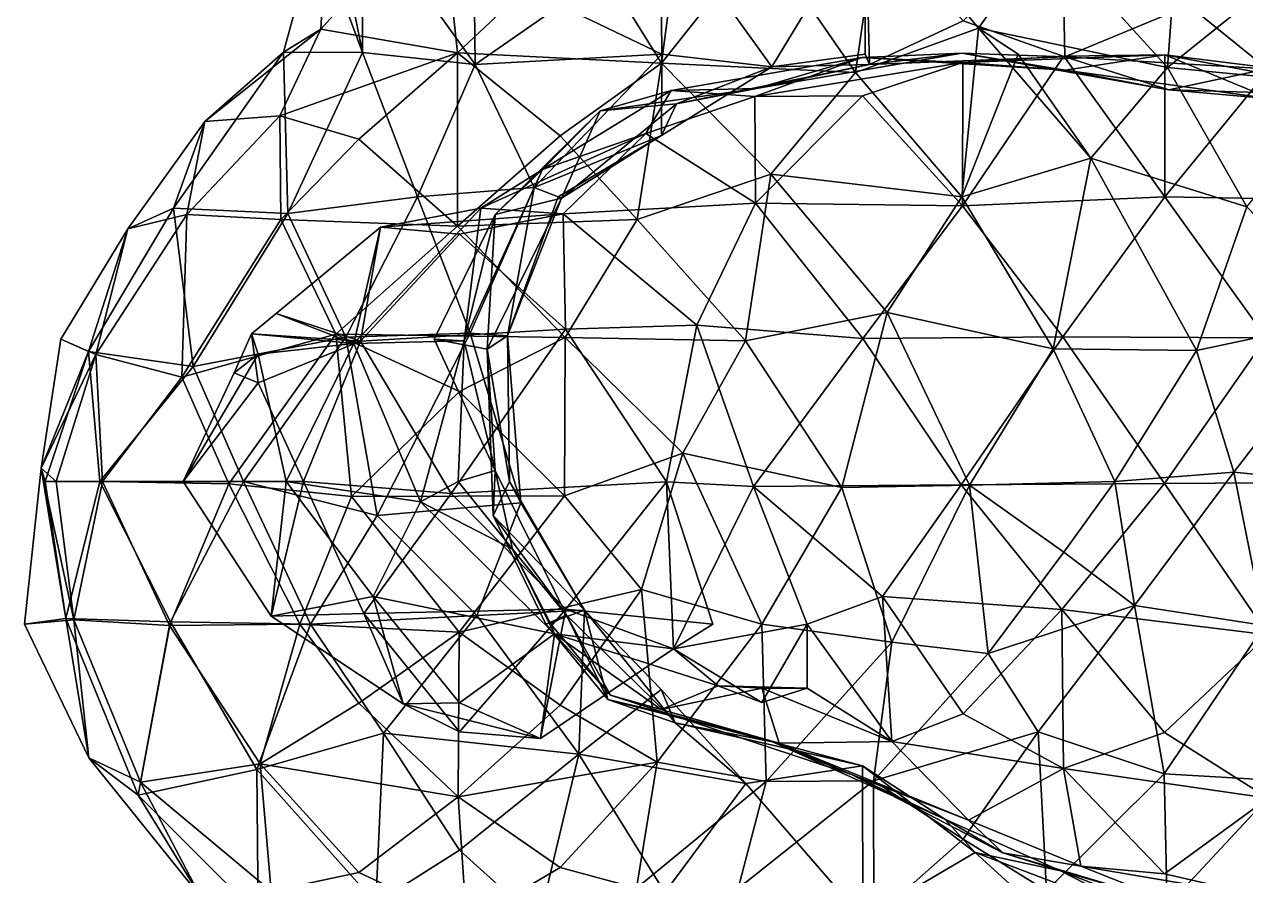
# Model space of a CAD drawing. Extents: x 290034 to 295698, y 4553723 to 4561693.
# Drawn here: x 294578.1 to 294730.9, y 4559677.3 to 4559783.7 of the extents above; entities that cross this region are included whole.
import ezdxf

# ---------------------------------------------------------------- set-up
doc = ezdxf.new("R2010")
doc.units = 0
doc.layers.add('Au_ppm_Pref_-_0_2', color=7, linetype='CONTINUOUS')

msp = doc.modelspace()

# ---------------------------------------------------------------- linework, layer by layer
at = {"layer": 'Au_ppm_Pref_-_0_2'}
for points in [[(294620.39, 4559780.22, 1739.99), (294610.51, 4559780.27, 1733.62), (294616.21, 4559801, 1733.72)], [(294615.19, 4559783.14, 1727.29), (294616.21, 4559801, 1733.72), (294610.51, 4559780.27, 1733.62)], [(294616.21, 4559801, 1733.72), (294612.83, 4559800.65, 1740.22), (294620.39, 4559780.22, 1739.99)], [(294630.19, 4559799.82, 1727.6), (294616.21, 4559801, 1733.72), (294615.19, 4559783.14, 1727.29)], [(294660.77, 4559801.36, 1725.73), (294647.88, 4559794.84, 1724.69), (294657.79, 4559778.88, 1722.92)], [(294670.34, 4559794.67, 1723.45), (294660.77, 4559801.36, 1725.73), (294657.79, 4559778.88, 1722.92)], [(294620.47, 4559798.28, 1745.95), (294620.39, 4559780.22, 1739.99), (294612.83, 4559800.65, 1740.22)], [(294632.28, 4559780.17, 1722.81), (294630.19, 4559799.82, 1727.6), (294615.19, 4559783.14, 1727.29)], [(294634.5, 4559778.73, 1745.64), (294620.47, 4559798.28, 1745.95), (294634.24, 4559799.86, 1751.41)], [(294647.88, 4559794.84, 1724.69), (294630.19, 4559799.82, 1727.6), (294632.28, 4559780.17, 1722.81)], [(294645.14, 4559786.11, 1750.07), (294634.5, 4559778.73, 1745.64), (294634.24, 4559799.86, 1751.41)], [(294634.5, 4559778.73, 1745.64), (294620.39, 4559780.22, 1739.99), (294620.47, 4559798.28, 1745.95)], [(294682.07, 4559777.72, 1723.57), (294685.02, 4559798.28, 1726.94), (294670.34, 4559794.67, 1723.45)], [(294697.46, 4559783.26, 1727.1), (294685.02, 4559798.28, 1726.94), (294682.07, 4559777.72, 1723.57)], [(294685.02, 4559798.28, 1726.94), (294697.46, 4559783.26, 1727.1), (294705.84, 4559795.14, 1730.32)], [(294721.1, 4559778.33, 1730.38), (294722.64, 4559799.25, 1733.75), (294705.84, 4559795.14, 1730.32)], [(294721.1, 4559778.33, 1730.38), (294733.33, 4559788.22, 1731.54), (294722.64, 4559799.25, 1733.75)], [(294657.67, 4559797.75, 1751.89), (294657.83, 4559780, 1748.71), (294645.14, 4559786.11, 1750.07)], [(294657.67, 4559797.75, 1751.89), (294683.33, 4559797.78, 1751.94), (294671.61, 4559778.43, 1751.26)], [(294657.67, 4559797.75, 1751.89), (294671.61, 4559778.43, 1751.26), (294657.83, 4559780, 1748.71)], [(294683.33, 4559797.78, 1751.94), (294683.29, 4559780, 1752.1), (294671.61, 4559778.43, 1751.26)], [(294683.83, 4559778.7, 1757.47), (294683.29, 4559780, 1752.1), (294683.33, 4559797.78, 1751.94)], [(294683.83, 4559778.7, 1757.47), (294683.33, 4559797.78, 1751.94), (294695.53, 4559784.19, 1753.5)], [(294695.53, 4559784.19, 1753.5), (294707.9, 4559796.79, 1751.28), (294708.24, 4559779.67, 1757.62)], [(294707.9, 4559796.79, 1751.28), (294723.74, 4559786.11, 1752.72), (294708.24, 4559779.67, 1757.62)], [(294647.88, 4559794.84, 1724.69), (294632.28, 4559780.17, 1722.81), (294657.79, 4559778.88, 1722.92)], [(294721.1, 4559778.33, 1730.38), (294705.84, 4559795.14, 1730.32), (294697.46, 4559783.26, 1727.1)], [(294682.07, 4559777.72, 1723.57), (294670.34, 4559794.67, 1723.45), (294657.79, 4559778.88, 1722.92)], [(294721.1, 4559778.33, 1730.38), (294743.48, 4559776.17, 1730.78), (294733.33, 4559788.22, 1731.54)], [(294733.57, 4559778.18, 1757.08), (294723.74, 4559786.11, 1752.72), (294742.89, 4559787.51, 1753.17)], [(294645.14, 4559786.11, 1750.07), (294657.83, 4559780, 1748.71), (294634.5, 4559778.73, 1745.64)], [(294733.57, 4559778.18, 1757.08), (294708.24, 4559779.67, 1757.62), (294723.74, 4559786.11, 1752.72)], [(294683.83, 4559778.7, 1757.47), (294695.53, 4559784.19, 1753.5), (294708.24, 4559779.67, 1757.62)], [(294600.69, 4559771.59, 1728.34), (294615.19, 4559783.14, 1727.29), (294610.51, 4559780.27, 1733.62)], [(294610.08, 4559772.3, 1723.68), (294615.19, 4559783.14, 1727.29), (294600.69, 4559771.59, 1728.34)], [(294632.28, 4559780.17, 1722.81), (294615.19, 4559783.14, 1727.29), (294610.08, 4559772.3, 1723.68)], [(294697.46, 4559783.26, 1727.1), (294682.07, 4559777.72, 1723.57), (294695.38, 4559762.15, 1722.49)], [(294697.46, 4559783.26, 1727.1), (294695.38, 4559762.15, 1722.49), (294702.41, 4559780, 1725.1)], [(294711.51, 4559766.98, 1726.39), (294721.1, 4559778.33, 1730.38), (294697.46, 4559783.26, 1727.1)], [(294697.46, 4559783.26, 1727.1), (294702.41, 4559780, 1725.1), (294711.51, 4559766.98, 1726.39)], [(294610.51, 4559780.27, 1733.62), (294611.06, 4559760.08, 1739.63), (294596.78, 4559760.75, 1733.64)], [(294610.51, 4559780.27, 1733.62), (294596.78, 4559760.75, 1733.64), (294600.69, 4559771.59, 1728.34)], [(294632.28, 4559780.17, 1722.81), (294610.08, 4559772.3, 1723.68), (294619.94, 4559769.36, 1720.01)], [(294620.39, 4559780.22, 1739.99), (294611.06, 4559760.08, 1739.63), (294610.51, 4559780.27, 1733.62)], [(294627.28, 4559762.18, 1742.7), (294611.06, 4559760.08, 1739.63), (294620.39, 4559780.22, 1739.99)], [(294632.28, 4559780.17, 1722.81), (294619.94, 4559769.36, 1720.01), (294632.29, 4559758.48, 1717.34)], [(294634.5, 4559778.73, 1745.64), (294627.28, 4559762.18, 1742.7), (294620.39, 4559780.22, 1739.99)], [(294657.79, 4559778.88, 1722.92), (294632.28, 4559780.17, 1722.81), (294645.14, 4559769.81, 1719.86)], [(294632.28, 4559780.17, 1722.81), (294632.29, 4559758.48, 1717.34), (294645.14, 4559769.81, 1719.86)], [(294657.83, 4559780, 1748.71), (294641.88, 4559763.34, 1746.97), (294634.5, 4559778.73, 1745.64)], [(294657.8, 4559769.83, 1752.72), (294641.88, 4559763.34, 1746.97), (294657.83, 4559780, 1748.71)], [(294657.8, 4559769.83, 1752.72), (294657.83, 4559780, 1748.71), (294671.61, 4559778.43, 1751.26)], [(294682.91, 4559779.6, 1769.97), (294669.46, 4559774.73, 1775.6), (294659, 4559775.45, 1769)], [(294682.91, 4559779.6, 1769.97), (294659, 4559775.45, 1769), (294669.68, 4559775.73, 1763.92)], [(294682.91, 4559779.6, 1769.97), (294695.5, 4559778.96, 1775.82), (294669.46, 4559774.73, 1775.6)], [(294683.83, 4559778.7, 1757.47), (294695.37, 4559780.12, 1764.04), (294669.68, 4559775.73, 1763.92)], [(294682.91, 4559779.6, 1769.97), (294669.68, 4559775.73, 1763.92), (294695.37, 4559780.12, 1764.04)], [(294683.83, 4559778.7, 1757.47), (294671.61, 4559778.43, 1751.26), (294683.29, 4559780, 1752.1)], [(294682.91, 4559779.6, 1769.97), (294695.37, 4559780.12, 1764.04), (294708.27, 4559778, 1770.14)], [(294682.91, 4559779.6, 1769.97), (294708.27, 4559778, 1770.14), (294695.5, 4559778.96, 1775.82)], [(294683.83, 4559778.7, 1757.47), (294708.24, 4559779.67, 1757.62), (294695.37, 4559780.12, 1764.04)], [(294721.26, 4559775.53, 1764), (294708.27, 4559778, 1770.14), (294695.37, 4559780.12, 1764.04)], [(294721.26, 4559775.53, 1764), (294695.37, 4559780.12, 1764.04), (294708.24, 4559779.67, 1757.62)], [(294711.51, 4559766.98, 1726.39), (294702.41, 4559780, 1725.1), (294695.38, 4559762.15, 1722.49)], [(294695.5, 4559778.96, 1775.82), (294708.13, 4559779.77, 1781.72), (294695.44, 4559761.04, 1780.43)], [(294720.76, 4559762.15, 1781.74), (294695.44, 4559761.04, 1780.43), (294708.13, 4559779.77, 1781.72)], [(294695.5, 4559778.96, 1775.82), (294720.75, 4559779.91, 1775.85), (294708.13, 4559779.77, 1781.72)], [(294720.75, 4559779.91, 1775.85), (294695.5, 4559778.96, 1775.82), (294708.27, 4559778, 1770.14)], [(294720.75, 4559779.91, 1775.85), (294720.76, 4559762.15, 1781.74), (294708.13, 4559779.77, 1781.72)], [(294733.57, 4559778.18, 1757.08), (294721.26, 4559775.53, 1764), (294708.24, 4559779.67, 1757.62)], [(294734.05, 4559774.42, 1770.24), (294720.75, 4559779.91, 1775.85), (294708.27, 4559778, 1770.14)], [(294720.76, 4559762.15, 1781.74), (294720.75, 4559779.91, 1775.85), (294733.33, 4559777.55, 1780.98)], [(294734.05, 4559774.42, 1770.24), (294744.78, 4559776.93, 1775.38), (294720.75, 4559779.91, 1775.85)], [(294720.75, 4559779.91, 1775.85), (294744.78, 4559776.93, 1775.38), (294733.33, 4559777.55, 1780.98)], [(294634.5, 4559778.73, 1745.64), (294641.88, 4559763.34, 1746.97), (294627.28, 4559762.18, 1742.7)], [(294657.79, 4559778.88, 1722.92), (294645.14, 4559769.81, 1719.86), (294654.75, 4559759.32, 1718.83)], [(294657.79, 4559778.88, 1722.92), (294654.75, 4559759.32, 1718.83), (294671.48, 4559765.01, 1721.14)], [(294671.48, 4559765.01, 1721.14), (294682.07, 4559777.72, 1723.57), (294657.79, 4559778.88, 1722.92)], [(294671.61, 4559778.43, 1751.26), (294659.66, 4559773.8, 1759.2), (294657.8, 4559769.83, 1752.72)], [(294683.83, 4559778.7, 1757.47), (294669.68, 4559775.73, 1763.92), (294659.66, 4559773.8, 1759.2)], [(294683.83, 4559778.7, 1757.47), (294659.66, 4559773.8, 1759.2), (294671.61, 4559778.43, 1751.26)], [(294669.46, 4559774.73, 1775.6), (294695.5, 4559778.96, 1775.82), (294682.93, 4559774.78, 1780.06)], [(294695.44, 4559761.04, 1780.43), (294682.93, 4559774.78, 1780.06), (294695.5, 4559778.96, 1775.82)], [(294721.1, 4559778.33, 1730.38), (294711.51, 4559766.98, 1726.39), (294731.02, 4559760.91, 1728.93)], [(294721.1, 4559778.33, 1730.38), (294731.02, 4559760.91, 1728.93), (294743.48, 4559776.17, 1730.78)], [(294733.57, 4559778.18, 1757.08), (294746.64, 4559774.79, 1764.07), (294721.26, 4559775.53, 1764)], [(294682.07, 4559777.72, 1723.57), (294671.48, 4559765.01, 1721.14), (294695.38, 4559762.15, 1722.49)], [(294721.26, 4559775.53, 1764), (294734.05, 4559774.42, 1770.24), (294708.27, 4559778, 1770.14)], [(294720.76, 4559762.15, 1781.74), (294733.33, 4559777.55, 1780.98), (294746.97, 4559761.7, 1780.73)], [(294650.15, 4559772.92, 1763.98), (294659, 4559775.45, 1769), (294642.93, 4559765.6, 1769.65)], [(294659, 4559775.45, 1769), (294655.85, 4559770.08, 1776.03), (294642.93, 4559765.6, 1769.65)], [(294669.68, 4559775.73, 1763.92), (294659, 4559775.45, 1769), (294650.15, 4559772.92, 1763.98)], [(294669.68, 4559775.73, 1763.92), (294650.15, 4559772.92, 1763.98), (294659.66, 4559773.8, 1759.2)], [(294655.85, 4559770.08, 1776.03), (294659, 4559775.45, 1769), (294669.46, 4559774.73, 1775.6)], [(294721.26, 4559775.53, 1764), (294746.64, 4559774.79, 1764.07), (294734.05, 4559774.42, 1770.24)], [(294657.8, 4559769.83, 1752.72), (294659.66, 4559773.8, 1759.2), (294645.29, 4559761.99, 1757.98)], [(294659.66, 4559773.8, 1759.2), (294650.15, 4559772.92, 1763.98), (294645.29, 4559761.99, 1757.98)], [(294669.57, 4559761.39, 1780.39), (294655.85, 4559770.08, 1776.03), (294669.46, 4559774.73, 1775.6)], [(294669.57, 4559761.39, 1780.39), (294669.46, 4559774.73, 1775.6), (294682.93, 4559774.78, 1780.06)], [(294695.44, 4559761.04, 1780.43), (294669.57, 4559761.39, 1780.39), (294682.93, 4559774.78, 1780.06)], [(294600.69, 4559771.59, 1728.34), (294598.45, 4559759.94, 1723.31), (294610.08, 4559772.3, 1723.68)], [(294610.08, 4559772.3, 1723.68), (294598.45, 4559759.94, 1723.31), (294610.21, 4559759.31, 1718.78)], [(294610.08, 4559772.3, 1723.68), (294610.21, 4559759.31, 1718.78), (294619.94, 4559769.36, 1720.01)], [(294645.29, 4559761.99, 1757.98), (294650.15, 4559772.92, 1763.98), (294636.99, 4559759.96, 1763.98)], [(294636.99, 4559759.96, 1763.98), (294650.15, 4559772.92, 1763.98), (294642.93, 4559765.6, 1769.65)], [(294600.69, 4559771.59, 1728.34), (294596.78, 4559760.75, 1733.64), (294591.07, 4559758.18, 1728.34)], [(294600.69, 4559771.59, 1728.34), (294591.07, 4559758.18, 1728.34), (294598.45, 4559759.94, 1723.31)], [(294619.94, 4559769.36, 1720.01), (294610.21, 4559759.31, 1718.78), (294632.29, 4559758.48, 1717.34)], [(294645.14, 4559769.81, 1719.86), (294632.29, 4559758.48, 1717.34), (294654.75, 4559759.32, 1718.83)], [(294635.21, 4559760.73, 1775.71), (294642.93, 4559765.6, 1769.65), (294655.85, 4559770.08, 1776.03)], [(294635.21, 4559760.73, 1775.71), (294655.85, 4559770.08, 1776.03), (294645.5, 4559760.05, 1782.08)], [(294657.8, 4559769.83, 1752.72), (294644.86, 4559762.18, 1752.1), (294641.88, 4559763.34, 1746.97)], [(294645.29, 4559761.99, 1757.98), (294644.86, 4559762.18, 1752.1), (294657.8, 4559769.83, 1752.72)], [(294669.57, 4559761.39, 1780.39), (294645.5, 4559760.05, 1782.08), (294655.85, 4559770.08, 1776.03)], [(294711.51, 4559766.98, 1726.39), (294695.38, 4559762.15, 1722.49), (294706.8, 4559743.14, 1723.17)], [(294724.71, 4559742.93, 1727.06), (294711.51, 4559766.98, 1726.39), (294706.8, 4559743.14, 1723.17)], [(294731.02, 4559760.91, 1728.93), (294711.51, 4559766.98, 1726.39), (294724.71, 4559742.93, 1727.06)], [(294633.14, 4559744.17, 1770.09), (294642.93, 4559765.6, 1769.65), (294635.21, 4559760.73, 1775.71)], [(294633.14, 4559744.17, 1770.09), (294636.99, 4559759.96, 1763.98), (294642.93, 4559765.6, 1769.65)], [(294668.31, 4559744.14, 1717.4), (294671.48, 4559765.01, 1721.14), (294654.75, 4559759.32, 1718.83)], [(294686.02, 4559747.7, 1719.84), (294671.48, 4559765.01, 1721.14), (294668.31, 4559744.14, 1717.4)], [(294695.38, 4559762.15, 1722.49), (294671.48, 4559765.01, 1721.14), (294686.02, 4559747.7, 1719.84)], [(294633.89, 4559745.11, 1745.75), (294627.28, 4559762.18, 1742.7), (294641.88, 4559763.34, 1746.97)], [(294633.89, 4559745.11, 1745.75), (294641.88, 4559763.34, 1746.97), (294638.52, 4559744.79, 1752.1)], [(294644.86, 4559762.18, 1752.1), (294638.52, 4559744.79, 1752.1), (294641.88, 4559763.34, 1746.97)], [(294627.28, 4559762.18, 1742.7), (294618.34, 4559744.63, 1742.71), (294611.06, 4559760.08, 1739.63)], [(294633.89, 4559745.11, 1745.75), (294618.34, 4559744.63, 1742.71), (294627.28, 4559762.18, 1742.7)], [(294636.99, 4559759.96, 1763.98), (294635.99, 4559743.1, 1757.65), (294645.29, 4559761.99, 1757.98)], [(294635.99, 4559743.1, 1757.65), (294638.52, 4559744.79, 1752.1), (294645.29, 4559761.99, 1757.98)], [(294645.29, 4559761.99, 1757.98), (294638.52, 4559744.79, 1752.1), (294644.86, 4559762.18, 1752.1)], [(294669.57, 4559761.39, 1780.39), (294662.24, 4559746.13, 1782.91), (294645.5, 4559760.05, 1782.08)], [(294682.99, 4559744.45, 1779.75), (294662.24, 4559746.13, 1782.91), (294669.57, 4559761.39, 1780.39)], [(294695.44, 4559761.04, 1780.43), (294682.99, 4559744.45, 1779.75), (294669.57, 4559761.39, 1780.39)], [(294695.38, 4559762.15, 1722.49), (294686.02, 4559747.7, 1719.84), (294706.8, 4559743.14, 1723.17)], [(294708, 4559744.67, 1780.01), (294695.44, 4559761.04, 1780.43), (294720.76, 4559762.15, 1781.74)], [(294708, 4559744.67, 1780.01), (294720.76, 4559762.15, 1781.74), (294733.41, 4559744.52, 1781.57)], [(294733.41, 4559744.52, 1781.57), (294720.76, 4559762.15, 1781.74), (294746.97, 4559761.7, 1780.73)], [(294599.22, 4559740.96, 1739.44), (294586.15, 4559742.84, 1733.66), (294596.78, 4559760.75, 1733.64)], [(294596.78, 4559760.75, 1733.64), (294586.15, 4559742.84, 1733.66), (294591.07, 4559758.18, 1728.34)], [(294598.45, 4559759.94, 1723.31), (294591.07, 4559758.18, 1728.34), (294587.07, 4559742.44, 1723.08)], [(294598.45, 4559759.94, 1723.31), (294587.07, 4559742.44, 1723.08), (294597.81, 4559739.59, 1717.66)], [(294611.06, 4559760.08, 1739.63), (294599.22, 4559740.96, 1739.44), (294596.78, 4559760.75, 1733.64)], [(294598.45, 4559759.94, 1723.31), (294597.81, 4559739.59, 1717.66), (294610.21, 4559759.31, 1718.78)], [(294599.22, 4559740.96, 1739.44), (294611.06, 4559760.08, 1739.63), (294618.34, 4559744.63, 1742.71)], [(294633.14, 4559744.17, 1770.09), (294635.21, 4559760.73, 1775.71), (294619.3, 4559743.84, 1776.55)], [(294619.3, 4559743.84, 1776.55), (294635.21, 4559760.73, 1775.71), (294622.65, 4559758.35, 1781.8)], [(294645.5, 4559760.05, 1782.08), (294622.65, 4559758.35, 1781.8), (294635.21, 4559760.73, 1775.71)], [(294622.65, 4559758.35, 1781.8), (294645.5, 4559760.05, 1782.08), (294632.54, 4559757.51, 1786.18)], [(294633.14, 4559744.17, 1770.09), (294629.38, 4559744.37, 1763.98), (294636.99, 4559759.96, 1763.98)], [(294636.99, 4559759.96, 1763.98), (294629.38, 4559744.37, 1763.98), (294635.99, 4559743.1, 1757.65)], [(294645.8, 4559745.61, 1788.33), (294632.54, 4559757.51, 1786.18), (294645.5, 4559760.05, 1782.08)], [(294645.5, 4559760.05, 1782.08), (294662.24, 4559746.13, 1782.91), (294645.8, 4559745.61, 1788.33)], [(294708, 4559744.67, 1780.01), (294682.99, 4559744.45, 1779.75), (294695.44, 4559761.04, 1780.43)], [(294731.02, 4559760.91, 1728.93), (294724.71, 4559742.93, 1727.06), (294744.34, 4559747.1, 1730)], [(294591.07, 4559758.18, 1728.34), (294586.15, 4559742.84, 1733.66), (294582.67, 4559744.37, 1728.34)], [(294591.07, 4559758.18, 1728.34), (294582.67, 4559744.37, 1728.34), (294587.07, 4559742.44, 1723.08)], [(294610.21, 4559759.31, 1718.78), (294597.81, 4559739.59, 1717.66), (294617.06, 4559744.98, 1715.05)], [(294619.3, 4559743.84, 1776.55), (294622.65, 4559758.35, 1781.8), (294609.61, 4559747.58, 1781.8)], [(294609.61, 4559747.58, 1781.8), (294622.65, 4559758.35, 1781.8), (294620.15, 4559744.11, 1787.5)], [(294632.29, 4559758.48, 1717.34), (294610.21, 4559759.31, 1718.78), (294617.06, 4559744.98, 1715.05)], [(294632.29, 4559758.48, 1717.34), (294617.06, 4559744.98, 1715.05), (294645.74, 4559744.59, 1714.81)], [(294622.65, 4559758.35, 1781.8), (294632.54, 4559757.51, 1786.18), (294620.15, 4559744.11, 1787.5)], [(294645.74, 4559744.59, 1714.81), (294654.75, 4559759.32, 1718.83), (294632.29, 4559758.48, 1717.34)], [(294654.75, 4559759.32, 1718.83), (294645.74, 4559744.59, 1714.81), (294668.31, 4559744.14, 1717.4)], [(294620.15, 4559744.11, 1787.5), (294632.54, 4559757.51, 1786.18), (294645.8, 4559745.61, 1788.33)], [(294619.3, 4559743.84, 1776.55), (294609.61, 4559747.58, 1781.8), (294606.53, 4559745.04, 1781.84)], [(294609.61, 4559747.58, 1781.8), (294620.15, 4559744.11, 1787.5), (294606.53, 4559745.04, 1781.84)], [(294668.31, 4559744.14, 1717.4), (294680.36, 4559725.82, 1717.89), (294686.02, 4559747.7, 1719.84)], [(294686.02, 4559747.7, 1719.84), (294680.36, 4559725.82, 1717.89), (294696.33, 4559726.1, 1721.57)], [(294706.8, 4559743.14, 1723.17), (294686.02, 4559747.7, 1719.84), (294696.33, 4559726.1, 1721.57)], [(294662.24, 4559746.13, 1782.91), (294658.43, 4559726.52, 1787.92), (294645.8, 4559745.61, 1788.33)], [(294669.29, 4559725.92, 1780.83), (294658.43, 4559726.52, 1787.92), (294662.24, 4559746.13, 1782.91)], [(294682.99, 4559744.45, 1779.75), (294669.29, 4559725.92, 1780.83), (294662.24, 4559746.13, 1782.91)], [(294744.34, 4559747.1, 1730), (294724.71, 4559742.93, 1727.06), (294729.38, 4559727.72, 1729.13)], [(294744.34, 4559747.1, 1730), (294729.38, 4559727.72, 1729.13), (294746.54, 4559726.02, 1735.03)], [(294603.7, 4559726.26, 1714.82), (294617.06, 4559744.98, 1715.05), (294597.81, 4559739.59, 1717.66)], [(294599.22, 4559740.96, 1739.44), (294618.34, 4559744.63, 1742.71), (294605.5, 4559726.57, 1741.59)], [(294619.03, 4559724.67, 1712.63), (294617.06, 4559744.98, 1715.05), (294603.7, 4559726.26, 1714.82)], [(294607.34, 4559742.5, 1781.18), (294606.53, 4559745.04, 1781.84), (294604.36, 4559740.15, 1781.8)], [(294607.34, 4559738.91, 1783.62), (294604.36, 4559740.15, 1781.8), (294606.53, 4559745.04, 1781.84)], [(294618.34, 4559744.63, 1742.71), (294622.24, 4559722.29, 1743.66), (294605.5, 4559726.57, 1741.59)], [(294619.3, 4559743.84, 1776.55), (294606.53, 4559745.04, 1781.84), (294607.34, 4559742.5, 1781.18)], [(294607.34, 4559738.91, 1783.62), (294606.53, 4559745.04, 1781.84), (294620.15, 4559744.11, 1787.5)], [(294619.03, 4559724.67, 1712.63), (294632.54, 4559737.81, 1712.71), (294617.06, 4559744.98, 1715.05)], [(294632.54, 4559737.81, 1712.71), (294645.74, 4559744.59, 1714.81), (294617.06, 4559744.98, 1715.05)], [(294633.89, 4559745.11, 1745.75), (294622.24, 4559722.29, 1743.66), (294618.34, 4559744.63, 1742.71)], [(294645.8, 4559745.61, 1788.33), (294631.49, 4559725.05, 1788.77), (294620.15, 4559744.11, 1787.5)], [(294633.89, 4559745.11, 1745.75), (294640.2, 4559723.89, 1747.68), (294622.24, 4559722.29, 1743.66)], [(294658.43, 4559726.52, 1787.92), (294631.49, 4559725.05, 1788.77), (294645.8, 4559745.61, 1788.33)], [(294645.66, 4559724.78, 1712.41), (294645.74, 4559744.59, 1714.81), (294632.54, 4559737.81, 1712.71)], [(294638.52, 4559744.79, 1752.1), (294640.2, 4559723.89, 1747.68), (294633.89, 4559745.11, 1745.75)], [(294635.99, 4559743.1, 1757.65), (294638.79, 4559726.55, 1753.39), (294638.52, 4559744.79, 1752.1)], [(294638.79, 4559726.55, 1753.39), (294640.2, 4559723.89, 1747.68), (294638.52, 4559744.79, 1752.1)], [(294645.66, 4559724.78, 1712.41), (294660.45, 4559730.11, 1714), (294645.74, 4559744.59, 1714.81)], [(294668.31, 4559744.14, 1717.4), (294645.74, 4559744.59, 1714.81), (294660.45, 4559730.11, 1714)], [(294695.27, 4559726.15, 1779.33), (294669.29, 4559725.92, 1780.83), (294682.99, 4559744.45, 1779.75)], [(294695.27, 4559726.15, 1779.33), (294682.99, 4559744.45, 1779.75), (294708, 4559744.67, 1780.01)], [(294695.27, 4559726.15, 1779.33), (294708, 4559744.67, 1780.01), (294720.73, 4559726.31, 1780.51)], [(294720.73, 4559726.31, 1780.51), (294708, 4559744.67, 1780.01), (294733.41, 4559744.52, 1781.57)], [(294720.73, 4559726.31, 1780.51), (294733.41, 4559744.52, 1781.57), (294746.11, 4559726.49, 1781.51)], [(294582.67, 4559744.37, 1728.34), (294586.15, 4559742.84, 1733.66), (294580.23, 4559728.23, 1728.36)], [(294587.07, 4559742.44, 1723.08), (294582.67, 4559744.37, 1728.34), (294580.23, 4559728.23, 1728.36)], [(294620.15, 4559744.11, 1787.5), (294613.04, 4559726.55, 1787.46), (294607.34, 4559738.91, 1783.62)], [(294619.3, 4559743.84, 1776.55), (294607.34, 4559742.5, 1781.18), (294610.87, 4559726.55, 1777.52)], [(294610.87, 4559726.55, 1777.52), (294627.64, 4559724.03, 1775.24), (294619.3, 4559743.84, 1776.55)], [(294613.04, 4559726.55, 1787.46), (294620.15, 4559744.11, 1787.5), (294631.49, 4559725.05, 1788.77)], [(294619.3, 4559743.84, 1776.55), (294627.64, 4559724.03, 1775.24), (294633.14, 4559744.17, 1770.09)], [(294627.64, 4559724.03, 1775.24), (294632.36, 4559726.55, 1769.92), (294633.14, 4559744.17, 1770.09)], [(294633.14, 4559744.17, 1770.09), (294636.99, 4559727.93, 1763.91), (294629.38, 4559744.37, 1763.98)], [(294629.38, 4559744.37, 1763.98), (294636.99, 4559727.93, 1763.91), (294635.99, 4559743.1, 1757.65)], [(294633.14, 4559744.17, 1770.09), (294632.36, 4559726.55, 1769.92), (294636.99, 4559727.93, 1763.91)], [(294636.99, 4559727.93, 1763.91), (294636.74, 4559722.31, 1758.04), (294635.99, 4559743.1, 1757.65)], [(294635.99, 4559743.1, 1757.65), (294636.74, 4559722.31, 1758.04), (294638.79, 4559726.55, 1753.39)], [(294668.31, 4559744.14, 1717.4), (294660.45, 4559730.11, 1714), (294680.36, 4559725.82, 1717.89)], [(294706.8, 4559743.14, 1723.17), (294696.33, 4559726.1, 1721.57), (294714.49, 4559726.55, 1725.35)], [(294706.8, 4559743.14, 1723.17), (294714.49, 4559726.55, 1725.35), (294724.71, 4559742.93, 1727.06)], [(294729.38, 4559727.72, 1729.13), (294724.71, 4559742.93, 1727.06), (294714.49, 4559726.55, 1725.35)], [(294586.15, 4559742.84, 1733.66), (294580.72, 4559726.55, 1734.28), (294580.23, 4559728.23, 1728.36)], [(294582.09, 4559726.55, 1722.4), (294587.07, 4559742.44, 1723.08), (294580.23, 4559728.23, 1728.36)], [(294587.56, 4559726.55, 1737.67), (294580.72, 4559726.55, 1734.28), (294586.15, 4559742.84, 1733.66)], [(294587.88, 4559726.55, 1719.17), (294587.07, 4559742.44, 1723.08), (294582.09, 4559726.55, 1722.4)], [(294599.22, 4559740.96, 1739.44), (294587.56, 4559726.55, 1737.67), (294586.15, 4559742.84, 1733.66)], [(294597.81, 4559739.59, 1717.66), (294587.07, 4559742.44, 1723.08), (294587.88, 4559726.55, 1719.17)], [(294607.34, 4559742.5, 1781.18), (294604.36, 4559740.15, 1781.8), (294597.96, 4559726.55, 1781.8)], [(294607.34, 4559742.5, 1781.18), (294597.96, 4559726.55, 1781.8), (294610.87, 4559726.55, 1777.52)], [(294599.22, 4559740.96, 1739.44), (294605.5, 4559726.57, 1741.59), (294587.56, 4559726.55, 1737.67)], [(294597.96, 4559726.55, 1781.8), (294604.36, 4559740.15, 1781.8), (294607.34, 4559738.91, 1783.62)], [(294587.88, 4559726.55, 1719.17), (294603.7, 4559726.26, 1714.82), (294597.81, 4559739.59, 1717.66)], [(294597.96, 4559726.55, 1781.8), (294607.34, 4559738.91, 1783.62), (294613.04, 4559726.55, 1787.46)], [(294645.66, 4559724.78, 1712.41), (294632.54, 4559737.81, 1712.71), (294619.03, 4559724.67, 1712.63)], [(294645.66, 4559724.78, 1712.41), (294655.31, 4559713.06, 1713.11), (294660.45, 4559730.11, 1714)], [(294655.31, 4559713.06, 1713.11), (294670.33, 4559708.7, 1716.46), (294660.45, 4559730.11, 1714)], [(294660.45, 4559730.11, 1714), (294670.33, 4559708.7, 1716.46), (294680.36, 4559725.82, 1717.89)], [(294583.29, 4559709.44, 1733.81), (294578.12, 4559708.73, 1728.34), (294580.23, 4559728.23, 1728.36)], [(294580.23, 4559728.23, 1728.36), (294578.12, 4559708.73, 1728.34), (294584.29, 4559709.26, 1723.04)], [(294580.23, 4559728.23, 1728.36), (294580.72, 4559726.55, 1734.28), (294583.29, 4559709.44, 1733.81)], [(294584.29, 4559709.26, 1723.04), (294582.09, 4559726.55, 1722.4), (294580.23, 4559728.23, 1728.36)], [(294639.15, 4559718.09, 1769.92), (294636.99, 4559727.93, 1763.91), (294632.36, 4559726.55, 1769.92)], [(294645.92, 4559709.86, 1763.94), (294636.74, 4559722.31, 1758.04), (294636.99, 4559727.93, 1763.91)], [(294639.15, 4559718.09, 1769.92), (294645.92, 4559709.86, 1763.94), (294636.99, 4559727.93, 1763.91)], [(294716.95, 4559711.04, 1728.89), (294729.38, 4559727.72, 1729.13), (294714.49, 4559726.55, 1725.35)], [(294729.38, 4559727.72, 1729.13), (294716.95, 4559711.04, 1728.89), (294733.21, 4559708.54, 1734.29)], [(294729.38, 4559727.72, 1729.13), (294733.21, 4559708.54, 1734.29), (294746.54, 4559726.02, 1735.03)], [(294587.56, 4559726.55, 1737.67), (294583.29, 4559709.44, 1733.81), (294580.72, 4559726.55, 1734.28)], [(294587.88, 4559726.55, 1719.17), (294582.09, 4559726.55, 1722.4), (294584.29, 4559709.26, 1723.04)], [(294596.37, 4559709, 1739.5), (294583.29, 4559709.44, 1733.81), (294587.56, 4559726.55, 1737.67)], [(294596.25, 4559708.57, 1717.27), (294587.88, 4559726.55, 1719.17), (294584.29, 4559709.26, 1723.04)], [(294587.56, 4559726.55, 1737.67), (294605.5, 4559726.57, 1741.59), (294596.37, 4559709, 1739.5)], [(294596.25, 4559708.57, 1717.27), (294603.7, 4559726.26, 1714.82), (294587.88, 4559726.55, 1719.17)], [(294596.25, 4559708.57, 1717.27), (294612.55, 4559708.73, 1712.98), (294603.7, 4559726.26, 1714.82)], [(294605.5, 4559726.57, 1741.59), (294613.92, 4559708.73, 1743.06), (294596.37, 4559709, 1739.5)], [(294610.87, 4559726.55, 1777.52), (294597.96, 4559726.55, 1781.8), (294608.99, 4559709.73, 1781.8)], [(294608.99, 4559709.73, 1781.8), (294597.96, 4559726.55, 1781.8), (294613.04, 4559726.55, 1787.46)], [(294603.7, 4559726.26, 1714.82), (294612.55, 4559708.73, 1712.98), (294619.03, 4559724.67, 1712.63)], [(294622.24, 4559722.29, 1743.66), (294613.92, 4559708.73, 1743.06), (294605.5, 4559726.57, 1741.59)], [(294620.58, 4559710.06, 1786.99), (294608.99, 4559709.73, 1781.8), (294613.04, 4559726.55, 1787.46)], [(294621.75, 4559712.17, 1777.86), (294610.87, 4559726.55, 1777.52), (294608.99, 4559709.73, 1781.8)], [(294621.75, 4559712.17, 1777.86), (294627.64, 4559724.03, 1775.24), (294610.87, 4559726.55, 1777.52)], [(294631.49, 4559725.05, 1788.77), (294620.58, 4559710.06, 1786.99), (294613.04, 4559726.55, 1787.46)], [(294639.15, 4559718.09, 1769.92), (294632.36, 4559726.55, 1769.92), (294627.64, 4559724.03, 1775.24)], [(294631.49, 4559725.05, 1788.77), (294658.43, 4559726.52, 1787.92), (294645.85, 4559710.58, 1787.62)], [(294648.18, 4559710.48, 1752.25), (294638.79, 4559726.55, 1753.39), (294636.74, 4559722.31, 1758.04)], [(294648.18, 4559710.48, 1752.25), (294640.2, 4559723.89, 1747.68), (294638.79, 4559726.55, 1753.39)], [(294658.43, 4559726.52, 1787.92), (294664.24, 4559708.73, 1784.86), (294645.85, 4559710.58, 1787.62)], [(294659.31, 4559705.63, 1782.07), (294664.24, 4559708.73, 1784.86), (294658.43, 4559726.52, 1787.92)], [(294659.31, 4559705.63, 1782.07), (294658.43, 4559726.52, 1787.92), (294669.29, 4559725.92, 1780.83)], [(294695.27, 4559726.15, 1779.33), (294685.46, 4559712.16, 1779.46), (294669.29, 4559725.92, 1780.83)], [(294695.27, 4559726.15, 1779.33), (294707.87, 4559710.56, 1779.72), (294685.46, 4559712.16, 1779.46)], [(294695.27, 4559726.15, 1779.33), (294720.73, 4559726.31, 1780.51), (294707.87, 4559710.56, 1779.72)], [(294714.49, 4559726.55, 1725.35), (294696.33, 4559726.1, 1721.57), (294708.13, 4559717.71, 1725.4)], [(294707.87, 4559710.56, 1779.72), (294720.73, 4559726.31, 1780.51), (294733.66, 4559707.4, 1780.55)], [(294716.95, 4559711.04, 1728.89), (294714.49, 4559726.55, 1725.35), (294708.13, 4559717.71, 1725.4)], [(294720.73, 4559726.31, 1780.51), (294746.11, 4559726.49, 1781.51), (294733.66, 4559707.4, 1780.55)], [(294632.48, 4559707.71, 1712.34), (294619.03, 4559724.67, 1712.63), (294612.55, 4559708.73, 1712.98)], [(294645.66, 4559724.78, 1712.41), (294619.03, 4559724.67, 1712.63), (294632.48, 4559707.71, 1712.34)], [(294620.58, 4559710.06, 1786.99), (294631.49, 4559725.05, 1788.77), (294645.85, 4559710.58, 1787.62)], [(294645.66, 4559724.78, 1712.41), (294632.48, 4559707.71, 1712.34), (294655.31, 4559713.06, 1713.11)], [(294669.29, 4559725.92, 1780.83), (294676.03, 4559708.73, 1778.54), (294659.31, 4559705.63, 1782.07)], [(294685.46, 4559712.16, 1779.46), (294676.03, 4559708.73, 1778.54), (294669.29, 4559725.92, 1780.83)], [(294680.36, 4559725.82, 1717.89), (294670.33, 4559708.7, 1716.46), (294686.62, 4559706.48, 1721.63)], [(294686.62, 4559706.48, 1721.63), (294696.33, 4559726.1, 1721.57), (294680.36, 4559725.82, 1717.89)], [(294696.33, 4559726.1, 1721.57), (294686.62, 4559706.48, 1721.63), (294698.67, 4559705.03, 1725.63)], [(294696.33, 4559726.1, 1721.57), (294698.67, 4559705.03, 1725.63), (294708.13, 4559717.71, 1725.4)], [(294644.43, 4559707.5, 1775.95), (294627.64, 4559724.03, 1775.24), (294621.75, 4559712.17, 1777.86)], [(294622.24, 4559722.29, 1743.66), (294640.2, 4559723.89, 1747.68), (294634.71, 4559709.8, 1744.84)], [(294639.15, 4559718.09, 1769.92), (294627.64, 4559724.03, 1775.24), (294644.43, 4559707.5, 1775.95)], [(294640.2, 4559723.89, 1747.68), (294648.18, 4559710.48, 1752.25), (294634.71, 4559709.8, 1744.84)], [(294634.71, 4559709.8, 1744.84), (294613.92, 4559708.73, 1743.06), (294622.24, 4559722.29, 1743.66)], [(294648.18, 4559710.48, 1752.25), (294636.74, 4559722.31, 1758.04), (294643.34, 4559708.73, 1758.04)], [(294645.92, 4559709.86, 1763.94), (294643.34, 4559708.73, 1758.04), (294636.74, 4559722.31, 1758.04)], [(294639.15, 4559718.09, 1769.92), (294644.43, 4559707.5, 1775.95), (294643.98, 4559708.73, 1769.92)], [(294639.15, 4559718.09, 1769.92), (294643.98, 4559708.73, 1769.92), (294645.92, 4559709.86, 1763.94)], [(294716.95, 4559711.04, 1728.89), (294708.13, 4559717.71, 1725.4), (294698.67, 4559705.03, 1725.63)], [(294645.14, 4559698.58, 1713.08), (294655.31, 4559713.06, 1713.11), (294632.48, 4559707.71, 1712.34)], [(294645.14, 4559698.58, 1713.08), (294657.26, 4559691.47, 1717.12), (294655.31, 4559713.06, 1713.11)], [(294655.31, 4559713.06, 1713.11), (294657.26, 4559691.47, 1717.12), (294670.33, 4559708.7, 1716.46)], [(294621.75, 4559712.17, 1777.86), (294608.99, 4559709.73, 1781.8), (294625.47, 4559698.74, 1781.8)], [(294632.54, 4559698.86, 1778.51), (294644.43, 4559707.5, 1775.95), (294621.75, 4559712.17, 1777.86)], [(294621.75, 4559712.17, 1777.86), (294625.47, 4559698.74, 1781.8), (294632.54, 4559698.86, 1778.51)], [(294686.62, 4559694.03, 1774.67), (294676.03, 4559708.73, 1778.54), (294685.46, 4559712.16, 1779.46)], [(294686.62, 4559694.03, 1774.67), (294685.46, 4559712.16, 1779.46), (294695.53, 4559697.52, 1779.59)], [(294695.53, 4559697.52, 1779.59), (294685.46, 4559712.16, 1779.46), (294707.87, 4559710.56, 1779.72)], [(294698.67, 4559705.03, 1725.63), (294704.9, 4559695.27, 1729.52), (294716.95, 4559711.04, 1728.89)], [(294716.95, 4559711.04, 1728.89), (294704.9, 4559695.27, 1729.52), (294720.69, 4559689.99, 1734.5)], [(294716.95, 4559711.04, 1728.89), (294720.69, 4559689.99, 1734.5), (294733.21, 4559708.54, 1734.29)], [(294583.29, 4559709.44, 1733.81), (294586.17, 4559691.99, 1729.28), (294578.12, 4559708.73, 1728.34)], [(294596.37, 4559709, 1739.5), (294592.33, 4559687.34, 1734.32), (294583.29, 4559709.44, 1733.81)], [(294583.29, 4559709.44, 1733.81), (294592.33, 4559687.34, 1734.32), (294586.17, 4559691.99, 1729.28)], [(294620.58, 4559710.06, 1786.99), (294625.47, 4559698.74, 1781.8), (294608.99, 4559709.73, 1781.8)], [(294634.71, 4559709.8, 1744.84), (294623.02, 4559695.09, 1743.31), (294613.92, 4559708.73, 1743.06)], [(294620.58, 4559710.06, 1786.99), (294645.85, 4559710.58, 1787.62), (294632.54, 4559695.24, 1786.29)], [(294620.58, 4559710.06, 1786.99), (294632.54, 4559695.24, 1786.29), (294625.47, 4559698.74, 1781.8)], [(294647.47, 4559692.44, 1745.35), (294623.02, 4559695.09, 1743.31), (294634.71, 4559709.8, 1744.84)], [(294642.66, 4559694.41, 1781.8), (294632.54, 4559695.24, 1786.29), (294645.85, 4559710.58, 1787.62)], [(294648.18, 4559710.48, 1752.25), (294647.47, 4559692.44, 1745.35), (294634.71, 4559709.8, 1744.84)], [(294659.31, 4559705.63, 1782.07), (294642.66, 4559694.41, 1781.8), (294645.85, 4559710.58, 1787.62)], [(294648.18, 4559710.48, 1752.25), (294643.34, 4559708.73, 1758.04), (294651.07, 4559699.3, 1758.04)], [(294645.92, 4559709.86, 1763.94), (294651.07, 4559699.3, 1758.04), (294643.34, 4559708.73, 1758.04)], [(294643.98, 4559708.73, 1769.92), (294651.44, 4559699.82, 1769.92), (294645.92, 4559709.86, 1763.94)], [(294659.31, 4559705.63, 1782.07), (294645.85, 4559710.58, 1787.62), (294664.24, 4559708.73, 1784.86)], [(294651.44, 4559699.82, 1769.92), (294658.52, 4559697.53, 1763.93), (294645.92, 4559709.86, 1763.94)], [(294645.92, 4559709.86, 1763.94), (294658.52, 4559697.53, 1763.93), (294651.07, 4559699.3, 1758.04)], [(294648.18, 4559710.48, 1752.25), (294657.74, 4559700.56, 1748.88), (294647.47, 4559692.44, 1745.35)], [(294648.18, 4559710.48, 1752.25), (294651.07, 4559699.3, 1758.04), (294659.5, 4559696.38, 1753.1)], [(294648.18, 4559710.48, 1752.25), (294659.5, 4559696.38, 1753.1), (294657.74, 4559700.56, 1748.88)], [(294695.53, 4559697.52, 1779.59), (294707.87, 4559710.56, 1779.72), (294708.08, 4559690.67, 1775.97)], [(294707.87, 4559710.56, 1779.72), (294720.73, 4559695.15, 1780.38), (294708.08, 4559690.67, 1775.97)], [(294707.87, 4559710.56, 1779.72), (294733.66, 4559707.4, 1780.55), (294720.73, 4559695.15, 1780.38)], [(294578.12, 4559708.73, 1728.34), (294586.17, 4559691.99, 1729.28), (294584.29, 4559709.26, 1723.04)], [(294584.29, 4559709.26, 1723.04), (294586.17, 4559691.99, 1729.28), (294592.64, 4559688.96, 1722.81)], [(294596.25, 4559708.57, 1717.27), (294584.29, 4559709.26, 1723.04), (294592.64, 4559688.96, 1722.81)], [(294596.37, 4559709, 1739.5), (294607.19, 4559690.54, 1740.39), (294592.33, 4559687.34, 1734.32)], [(294607.6, 4559691.24, 1716.84), (294596.25, 4559708.57, 1717.27), (294592.64, 4559688.96, 1722.81)], [(294596.25, 4559708.57, 1717.27), (294607.6, 4559691.24, 1716.84), (294612.55, 4559708.73, 1712.98)], [(294596.37, 4559709, 1739.5), (294613.92, 4559708.73, 1743.06), (294607.19, 4559690.54, 1740.39)], [(294613.92, 4559708.73, 1743.06), (294623.02, 4559695.09, 1743.31), (294607.19, 4559690.54, 1740.39)], [(294607.6, 4559691.24, 1716.84), (294619.94, 4559698.82, 1713.16), (294612.55, 4559708.73, 1712.98)], [(294632.48, 4559707.71, 1712.34), (294612.55, 4559708.73, 1712.98), (294619.94, 4559698.82, 1713.16)], [(294643.98, 4559708.73, 1769.92), (294644.43, 4559707.5, 1775.95), (294651.44, 4559699.82, 1769.92)], [(294657.26, 4559691.47, 1717.12), (294670.88, 4559689.04, 1722.38), (294670.33, 4559708.7, 1716.46)], [(294676.03, 4559708.73, 1778.54), (294670.34, 4559698.92, 1779.13), (294659.31, 4559705.63, 1782.07)], [(294670.33, 4559708.7, 1716.46), (294670.88, 4559689.04, 1722.38), (294686.62, 4559706.48, 1721.63)], [(294676.01, 4559700.7, 1775.86), (294670.34, 4559698.92, 1779.13), (294676.03, 4559708.73, 1778.54)], [(294686.62, 4559694.03, 1774.67), (294676.01, 4559700.7, 1775.86), (294676.03, 4559708.73, 1778.54)], [(294720.69, 4559689.99, 1734.5), (294735.62, 4559689.13, 1739.72), (294733.21, 4559708.54, 1734.29)], [(294619.94, 4559698.82, 1713.16), (294632.38, 4559687.12, 1715.3), (294632.48, 4559707.71, 1712.34)], [(294632.38, 4559687.12, 1715.3), (294645.14, 4559698.58, 1713.08), (294632.48, 4559707.71, 1712.34)], [(294642.66, 4559694.41, 1781.8), (294644.43, 4559707.5, 1775.95), (294632.54, 4559698.86, 1778.51)], [(294659.31, 4559705.63, 1782.07), (294644.43, 4559707.5, 1775.95), (294642.66, 4559694.41, 1781.8)], [(294657.74, 4559698.06, 1773.47), (294651.44, 4559699.82, 1769.92), (294644.43, 4559707.5, 1775.95)], [(294657.74, 4559698.06, 1773.47), (294644.43, 4559707.5, 1775.95), (294664.87, 4559701.01, 1775.86)], [(294644.43, 4559707.5, 1775.95), (294659.31, 4559705.63, 1782.07), (294664.87, 4559701.01, 1775.86)], [(294670.88, 4559689.04, 1722.38), (294684.3, 4559689.13, 1728.01), (294686.62, 4559706.48, 1721.63)], [(294686.62, 4559706.48, 1721.63), (294684.3, 4559689.13, 1728.01), (294698.67, 4559705.03, 1725.63)], [(294733.69, 4559686.97, 1777.27), (294720.73, 4559695.15, 1780.38), (294733.66, 4559707.4, 1780.55)], [(294664.87, 4559701.01, 1775.86), (294659.31, 4559705.63, 1782.07), (294670.34, 4559698.92, 1779.13)], [(294704.9, 4559695.27, 1729.52), (294698.67, 4559705.03, 1725.63), (294684.3, 4559689.13, 1728.01)], [(294657.74, 4559700.56, 1748.88), (294668.35, 4559688.78, 1747.81), (294647.47, 4559692.44, 1745.35)], [(294657.74, 4559698.06, 1773.47), (294664.87, 4559701.01, 1775.86), (294670.34, 4559700.71, 1773.18)], [(294657.74, 4559698.06, 1773.47), (294670.34, 4559700.71, 1773.18), (294672.51, 4559693.84, 1769.7)], [(294659.5, 4559696.38, 1753.1), (294668.35, 4559688.78, 1747.81), (294657.74, 4559700.56, 1748.88)], [(294676.01, 4559700.7, 1775.86), (294664.87, 4559701.01, 1775.86), (294670.34, 4559698.92, 1779.13)], [(294676.01, 4559700.7, 1775.86), (294670.34, 4559700.71, 1773.18), (294664.87, 4559701.01, 1775.86)], [(294686.62, 4559694.03, 1774.67), (294672.51, 4559693.84, 1769.7), (294670.34, 4559700.71, 1773.18)], [(294686.62, 4559694.03, 1774.67), (294670.34, 4559700.71, 1773.18), (294676.01, 4559700.7, 1775.86)], [(294607.6, 4559691.24, 1716.84), (294632.38, 4559687.12, 1715.3), (294619.94, 4559698.82, 1713.16)], [(294642.66, 4559694.41, 1781.8), (294632.54, 4559698.86, 1778.51), (294625.47, 4559698.74, 1781.8)], [(294642.66, 4559694.41, 1781.8), (294625.47, 4559698.74, 1781.8), (294632.54, 4559695.24, 1786.29)], [(294658.52, 4559697.53, 1763.93), (294671.67, 4559694.01, 1757.84), (294651.07, 4559699.3, 1758.04)], [(294651.07, 4559699.3, 1758.04), (294671.67, 4559694.01, 1757.84), (294659.5, 4559696.38, 1753.1)], [(294672.51, 4559693.84, 1769.7), (294651.44, 4559699.82, 1769.92), (294657.74, 4559698.06, 1773.47)], [(294651.44, 4559699.82, 1769.92), (294672.51, 4559693.84, 1769.7), (294658.52, 4559697.53, 1763.93)], [(294645.14, 4559698.58, 1713.08), (294632.38, 4559687.12, 1715.3), (294657.26, 4559691.47, 1717.12)], [(294658.52, 4559697.53, 1763.93), (294672.51, 4559693.84, 1769.7), (294681.56, 4559689.92, 1763.92)], [(294658.52, 4559697.53, 1763.93), (294681.56, 4559689.92, 1763.92), (294671.67, 4559694.01, 1757.84)], [(294686.62, 4559694.03, 1774.67), (294695.53, 4559697.52, 1779.59), (294708.08, 4559690.67, 1775.97)], [(294682.95, 4559691.01, 1752.02), (294659.5, 4559696.38, 1753.1), (294671.67, 4559694.01, 1757.84)], [(294682.95, 4559691.01, 1752.02), (294668.35, 4559688.78, 1747.81), (294659.5, 4559696.38, 1753.1)], [(294623.02, 4559695.09, 1743.31), (294622.07, 4559673.81, 1739.95), (294607.19, 4559690.54, 1740.39)], [(294622.07, 4559673.81, 1739.95), (294623.02, 4559695.09, 1743.31), (294632.54, 4559680.44, 1743.71)], [(294647.47, 4559692.44, 1745.35), (294632.54, 4559680.44, 1743.71), (294623.02, 4559695.09, 1743.31)], [(294686.62, 4559694.03, 1774.67), (294696.2, 4559684.19, 1769.98), (294672.51, 4559693.84, 1769.7)], [(294695.53, 4559681.81, 1731.25), (294704.9, 4559695.27, 1729.52), (294684.3, 4559689.13, 1728.01)], [(294686.62, 4559694.03, 1774.67), (294708.08, 4559690.67, 1775.97), (294696.2, 4559684.19, 1769.98)], [(294705.94, 4559675.37, 1735.24), (294704.9, 4559695.27, 1729.52), (294695.53, 4559681.81, 1731.25)], [(294705.94, 4559675.37, 1735.24), (294720.69, 4559689.99, 1734.5), (294704.9, 4559695.27, 1729.52)], [(294708.08, 4559690.67, 1775.97), (294720.73, 4559695.15, 1780.38), (294733.69, 4559686.97, 1777.27)], [(294682.95, 4559691.01, 1752.02), (294671.67, 4559694.01, 1757.84), (294693.25, 4559684.32, 1759.16)], [(294671.67, 4559694.01, 1757.84), (294681.56, 4559689.92, 1763.92), (294693.25, 4559684.32, 1759.16)], [(294672.51, 4559693.84, 1769.7), (294696.2, 4559684.19, 1769.98), (294681.56, 4559689.92, 1763.92)], [(294586.17, 4559691.99, 1729.28), (294592.33, 4559687.34, 1734.32), (294600.14, 4559674.64, 1728.34)], [(294600.14, 4559674.64, 1728.34), (294592.64, 4559688.96, 1722.81), (294586.17, 4559691.99, 1729.28)], [(294607.6, 4559691.24, 1716.84), (294592.64, 4559688.96, 1722.81), (294608.96, 4559675.32, 1722.73)], [(294619.94, 4559677.64, 1717.98), (294632.38, 4559687.12, 1715.3), (294607.6, 4559691.24, 1716.84)], [(294607.6, 4559691.24, 1716.84), (294608.96, 4559675.32, 1722.73), (294619.94, 4559677.64, 1717.98)], [(294657.26, 4559691.47, 1717.12), (294632.38, 4559687.12, 1715.3), (294645.14, 4559678.3, 1718.2)], [(294647.47, 4559692.44, 1745.35), (294642.45, 4559671.51, 1740.96), (294632.54, 4559680.44, 1743.71)], [(294642.45, 4559671.51, 1740.96), (294647.47, 4559692.44, 1745.35), (294658.21, 4559675.17, 1744.9)], [(294657.26, 4559691.47, 1717.12), (294645.14, 4559678.3, 1718.2), (294654.68, 4559675.72, 1723.76)], [(294668.35, 4559688.78, 1747.81), (294658.21, 4559675.17, 1744.9), (294647.47, 4559692.44, 1745.35)], [(294657.26, 4559691.47, 1717.12), (294654.68, 4559675.72, 1723.76), (294670.88, 4559689.04, 1722.38)], [(294682.95, 4559691.01, 1752.02), (294682.98, 4559671.92, 1745.84), (294668.35, 4559688.78, 1747.81)], [(294682.95, 4559691.01, 1752.02), (294693.25, 4559684.32, 1759.16), (294697.05, 4559680.16, 1751.94)], [(294682.95, 4559691.01, 1752.02), (294697.05, 4559680.16, 1751.94), (294682.98, 4559671.92, 1745.84)], [(294607.19, 4559690.54, 1740.39), (294607.37, 4559672.34, 1734.48), (294592.33, 4559687.34, 1734.32)], [(294607.19, 4559690.54, 1740.39), (294622.07, 4559673.81, 1739.95), (294607.37, 4559672.34, 1734.48)], [(294696.2, 4559684.19, 1769.98), (294700.5, 4559680.12, 1763.98), (294681.56, 4559689.92, 1763.92)], [(294681.56, 4559689.92, 1763.92), (294700.5, 4559680.12, 1763.98), (294693.25, 4559684.32, 1759.16)], [(294696.2, 4559684.19, 1769.98), (294708.08, 4559690.67, 1775.97), (294710.24, 4559678.44, 1769.13)], [(294721.03, 4559673.44, 1740.59), (294720.69, 4559689.99, 1734.5), (294705.94, 4559675.37, 1735.24)], [(294710.24, 4559678.44, 1769.13), (294708.08, 4559690.67, 1775.97), (294720.73, 4559677.5, 1774.39)], [(294708.08, 4559690.67, 1775.97), (294733.69, 4559686.97, 1777.27), (294720.73, 4559677.5, 1774.39)], [(294721.03, 4559673.44, 1740.59), (294735.62, 4559689.13, 1739.72), (294720.69, 4559689.99, 1734.5)], [(294608.96, 4559675.32, 1722.73), (294592.64, 4559688.96, 1722.81), (294600.14, 4559674.64, 1728.34)], [(294654.68, 4559675.72, 1723.76), (294667.37, 4559675.65, 1729.73), (294670.88, 4559689.04, 1722.38)], [(294658.21, 4559675.17, 1744.9), (294668.35, 4559688.78, 1747.81), (294682.98, 4559671.92, 1745.84)], [(294684.34, 4559671.95, 1733.77), (294684.3, 4559689.13, 1728.01), (294667.37, 4559675.65, 1729.73)], [(294670.88, 4559689.04, 1722.38), (294667.37, 4559675.65, 1729.73), (294684.3, 4559689.13, 1728.01)], [(294684.34, 4559671.95, 1733.77), (294695.53, 4559681.81, 1731.25), (294684.3, 4559689.13, 1728.01)], [(294721.03, 4559673.44, 1740.59), (294734.46, 4559671.18, 1746.19), (294735.62, 4559689.13, 1739.72)], [(294607.37, 4559672.34, 1734.48), (294600.14, 4559674.64, 1728.34), (294592.33, 4559687.34, 1734.32)], [(294632.38, 4559687.12, 1715.3), (294619.94, 4559677.64, 1717.98), (294633.41, 4559671.35, 1722.03)], [(294632.38, 4559687.12, 1715.3), (294633.41, 4559671.35, 1722.03), (294645.14, 4559678.3, 1718.2)], [(294734.34, 4559674.38, 1769.69), (294720.73, 4559677.5, 1774.39), (294733.69, 4559686.97, 1777.27)], [(294693.25, 4559684.32, 1759.16), (294700.5, 4559680.12, 1763.98), (294707.7, 4559677.87, 1757.8)], [(294697.05, 4559680.16, 1751.94), (294693.25, 4559684.32, 1759.16), (294707.7, 4559677.87, 1757.8)], [(294700.5, 4559680.12, 1763.98), (294696.2, 4559684.19, 1769.98), (294710.24, 4559678.44, 1769.13)], [(294695.53, 4559681.81, 1731.25), (294684.34, 4559671.95, 1733.77), (294705.94, 4559675.37, 1735.24)], [(294632.54, 4559680.44, 1743.71), (294642.45, 4559671.51, 1740.96), (294622.07, 4559673.81, 1739.95)], [(294682.98, 4559671.92, 1745.84), (294697.05, 4559680.16, 1751.94), (294708.82, 4559669.39, 1746.13)], [(294697.05, 4559680.16, 1751.94), (294707.7, 4559677.87, 1757.8), (294720.61, 4559671.25, 1752.04)], [(294720.61, 4559671.25, 1752.04), (294708.82, 4559669.39, 1746.13), (294697.05, 4559680.16, 1751.94)], [(294700.5, 4559680.12, 1763.98), (294710.24, 4559678.44, 1769.13), (294722.71, 4559673.5, 1763.73)], [(294700.5, 4559680.12, 1763.98), (294722.71, 4559673.5, 1763.73), (294707.7, 4559677.87, 1757.8)], [(294633.41, 4559671.35, 1722.03), (294619.94, 4559677.64, 1717.98), (294608.96, 4559675.32, 1722.73)], [(294654.68, 4559675.72, 1723.76), (294645.14, 4559678.3, 1718.2), (294633.41, 4559671.35, 1722.03)], [(294720.61, 4559671.25, 1752.04), (294707.7, 4559677.87, 1757.8), (294729.66, 4559669.31, 1758.69)], [(294729.66, 4559669.31, 1758.69), (294707.7, 4559677.87, 1757.8), (294722.71, 4559673.5, 1763.73)], [(294710.24, 4559678.44, 1769.13), (294720.73, 4559677.5, 1774.39), (294734.34, 4559674.38, 1769.69)], [(294710.24, 4559678.44, 1769.13), (294734.34, 4559674.38, 1769.69), (294722.71, 4559673.5, 1763.73)]]:
    msp.add_3dface(points, dxfattribs=at)

doc.saveas('drawing.dxf')
